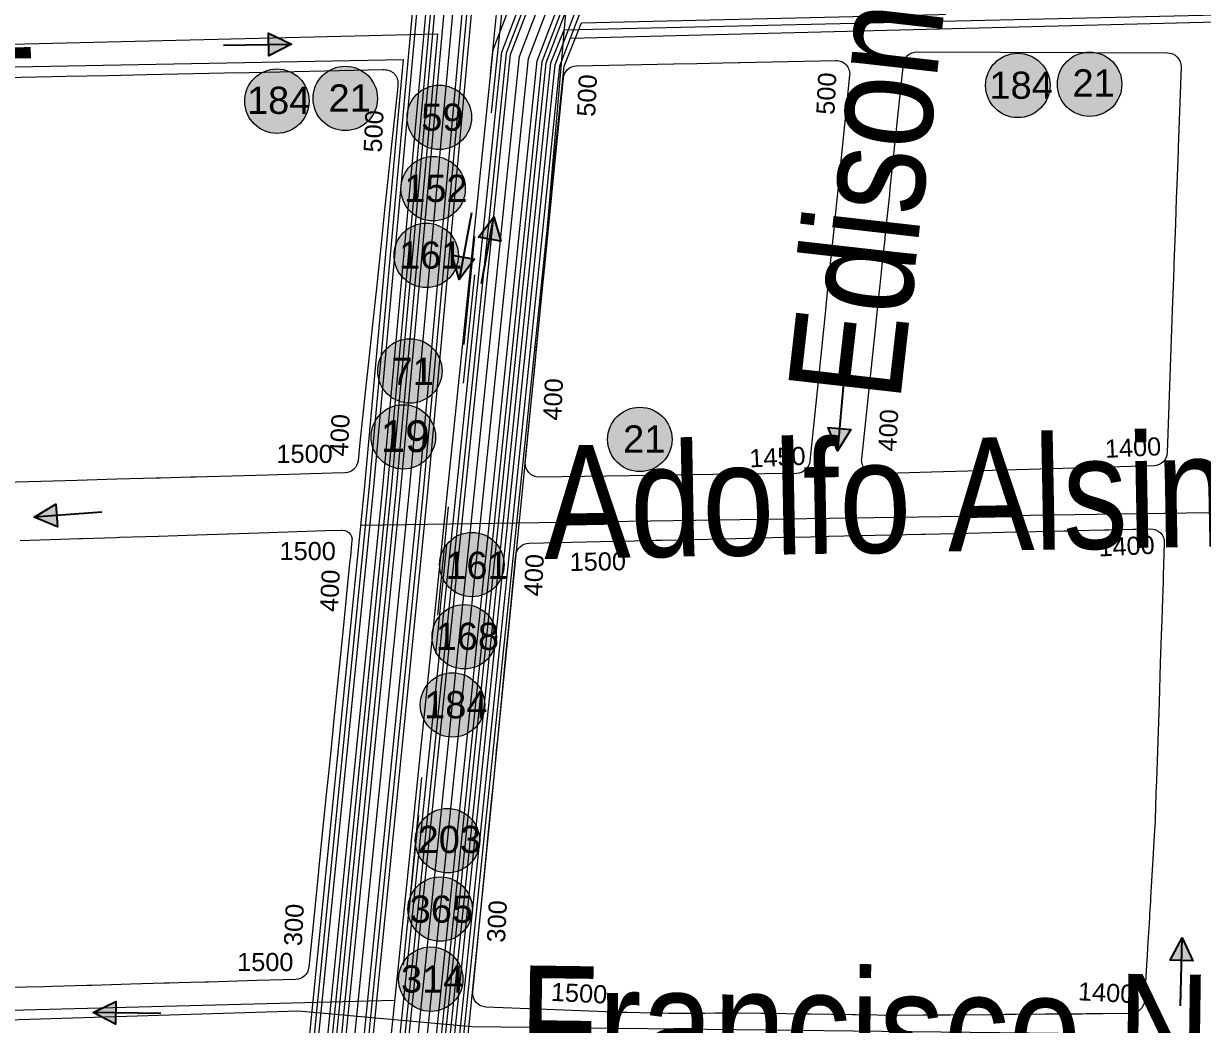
# Model space of a CAD drawing. Header units: millimetres. Extents: x 11558 to 23675, y 49449 to 61482.
# Drawn here: x 19502.2 to 19762.5, y 53734.5 to 53955.4 of the extents above; entities that cross this region are included whole.
import ezdxf

# ---------------------------------------------------------------- set-up
doc = ezdxf.new("R2010")
doc.units = ezdxf.units.MM
doc.linetypes.add('ACAD_ISO03W100', pattern=[30, 12, -18])
for name, color, linetype in [('0. plano base - nombres calles', 22, 'Continuous'), ('0. Plano Base - PLANO', 254, 'Continuous'), ('0. Plano base - sentido calles', 253, 'Continuous'), ('0.BARRIOS - DIVISIÓN', 12, 'ACAD_ISO03W100'), ('7. puesta en valor CC la lucila', 212, 'Continuous'), ('numeración', 7, 'Continuous')]:
    doc.layers.add(name, color=color, linetype=linetype)
for name, color, linetype, true_color in [('Linea 130 IDA', 7, 'Continuous', 0x26921c), ('Linea 130 REGRESO', 7, 'Continuous', 0x7a5c00), ('Linea 133 ida', 7, 'Continuous', 0x940000), ('Linea 152 IDA', 7, 'Continuous', 0x070721), ('Linea 152 REGRESO', 7, 'Continuous', 0xff0a0a), ('Linea 161 ida', 7, 'Continuous', 0xd16b6b), ('linea 161 vuelta', 7, 'Continuous', 0x9d070c), ('Linea 168 IDA', 7, 'Continuous', 0x1a1a1a), ('Linea 168 REGRESO', 7, 'Continuous', 0x330000), ('Linea 184 IDA', 7, 'Continuous', 0x3d3d3d), ('Linea 184 REGRESO', 7, 'Continuous', 0x18f75b), ('Linea 19 Estación Carapachay', 7, 'Continuous', 0xa80000), ('Linea 19 Plaza Miserere', 7, 'Continuous', 0x575757), ('Linea 203 IDA', 7, 'Continuous', 0xc2c200), ('Linea 203 REGRESO', 7, 'Continuous', 0x9e7700), ('Linea 21 IDA Ramal F', 7, 'Continuous', 0x001861), ('Linea 21 IDA Ramal G', 7, 'Continuous', 0x001861), ('Linea 21 REGRESO Ramal F', 7, 'Continuous', 0x0a47ff), ('Linea 21 REGRO Ramal G', 7, 'Continuous', 0x0a47ff), ('Linea 314 IDA', 7, 'Continuous', 0x141414), ('Linea 314 REGRESO', 7, 'Continuous', 0xe00000), ('Linea 365 IDA', 7, 'Continuous', 0xdb6e00), ('Linea 365 REGRESO', 7, 'Continuous', 0xcc3300), ('Linea 59 Por Barrio Golf VUELTA', 7, 'Continuous', 0xffd147), ('Linea 59 Por la Lucila IDA', 7, 'Continuous', 0x007038), ('Linea 59 Por la Lucila VUELTA', 7, 'Continuous', 0xffc20a), ('Linea 60 Constitución-barramcas x Fleming IDA', 7, 'Continuous', 0x660000), ('Linea 60 Constitución-barrancas x Fleming VUELTA', 7, 'Continuous', 0xbcab76), ('Linea 71 IDA', 7, 'Continuous', 0xff2424), ('Linea 71 REGRESO', 7, 'Continuous', 0x2e62ff)]:
    doc.layers.add(name, color=color, linetype=linetype, true_color=true_color)
doc.layers.add('Linea Bicentenario Original', color=7, linetype='Continuous', true_color=0x0000cc, transparency=0.5)
doc.layers.get('7. puesta en valor CC la lucila').off()
doc.styles.get("Standard").update_dxf_attribs({"font": 'arial.ttf'})

# ---------------------------------------------------------------- blocks, each defined once
blk = doc.blocks.new('MANZANAS')
at = {"layer": '0. Plano Base - PLANO', "color": 0, "linetype": 'Continuous', "lineweight": 5}
for points in [[(5639797.37, 6178020.13), (5639790.47, 6178037.74), (5639786.88, 6178046.89), (5639784.47, 6178053.05), (5639783.29, 6178056.04), (5639781.68, 6178060.16), (5639780.93, 6178062.07), (5639779.57, 6178065.55), (5639779.42, 6178065.92), (5639778.64, 6178067.9), (5639775.95, 6178074.77), (5639775.46, 6178076), (5639765.37, 6178101.73, -0.384924), (5639766.8, 6178105.5), (5639815.97, 6178130.77, -0.42346), (5639820.05, 6178129.39), (5639827.69, 6178113.31), (5639828, 6178112.65), (5639831.21, 6178105.89), (5639832.52, 6178103.12), (5639834.88, 6178098.15), (5639838.72, 6178090.07), (5639839.08, 6178089.3), (5639840.85, 6178085.58), (5639842.21, 6178082.71), (5639856.59, 6178052.43, -0.395366), (5639855.34, 6178048.53), (5639831.1, 6178035.02), (5639812.4, 6178024.61), (5639801.63, 6178018.61, -0.45419)], [(5639731.8, 6177985.24), (5639723.16, 6178006.83), (5639722.65, 6178008.12), (5639721.38, 6178011.29), (5639717.5, 6178020.99), (5639715.12, 6178026.96), (5639712.84, 6178032.65), (5639709.78, 6178040.3), (5639709.74, 6178040.41), (5639700.17, 6178064.34, -0.379652), (5639701.52, 6178068.08), (5639720.35, 6178078.36), (5639724.83, 6178080.81), (5639729.84, 6178083.55), (5639732.98, 6178085.26), (5639733.25, 6178085.4), (5639751.76, 6178095.51, -0.450821), (5639755.99, 6178093.98), (5639764.05, 6178073.6), (5639765.09, 6178070.96), (5639766.34, 6178067.8), (5639767.44, 6178065.01), (5639768.03, 6178063.53), (5639770.06, 6178058.39), (5639772.62, 6178051.91), (5639773.67, 6178049.24), (5639775.1, 6178045.62), (5639776.46, 6178042.18), (5639777.48, 6178039.61), (5639777.54, 6178039.46), (5639787.45, 6178014.39, -0.380319), (5639786.08, 6178010.64), (5639773.84, 6178004.06), (5639758.01, 6177995.55), (5639736, 6177983.71, -0.447732)], [(5639906.59, 6177938.91), (5639901.13, 6177935.97), (5639898.93, 6177934.79), (5639897.92, 6177934.25), (5639897.13, 6177933.83), (5639890.47, 6177930.31), (5639890.12, 6177930.12), (5639889.84, 6177929.97), (5639884.04, 6177926.9), (5639882.78, 6177926.23), (5639882.11, 6177925.88), (5639879.33, 6177924.41), (5639871.3, 6177920.15), (5639870.39, 6177919.67), (5639868.21, 6177918.52), (5639866.07, 6177917.38), (5639861.32, 6177914.87), (5639852.8, 6177910.59), (5639852.15, 6177910.26), (5639843.85, 6177906.09), (5639843.23, 6177905.78), (5639835, 6177901.65), (5639834.11, 6177901.2), (5639829.08, 6177898.68), (5639828.52, 6177898.38), (5639825.09, 6177896.58), (5639823.07, 6177895.51), (5639815.95, 6177891.77), (5639812.85, 6177890.25), (5639807.81, 6177887.78), (5639806.93, 6177887.35), (5639806.85, 6177887.31), (5639806.31, 6177887.04), (5639801.95, 6177884.99), (5639779.52, 6177874.46, -0.431368), (5639775.46, 6177876.06), (5639770.97, 6177887.26), (5639770.08, 6177889.49), (5639769, 6177892.19), (5639763.69, 6177905.44), (5639762.47, 6177908.48), (5639759.22, 6177916.6), (5639758.78, 6177917.69), (5639756.88, 6177922.45), (5639755.56, 6177925.73), (5639755.52, 6177925.84), (5639754.98, 6177927.19), (5639754.89, 6177927.42), (5639749.47, 6177940.95), (5639749.43, 6177941.05), (5639747.66, 6177945.45), (5639744.79, 6177952.62), (5639743.08, 6177956.9), (5639739.63, 6177965.51), (5639739.44, 6177965.99, -0.37915), (5639740.78, 6177969.73), (5639754.61, 6177977.33), (5639764.63, 6177982.83), (5639765.31, 6177983.21), (5639766.43, 6177983.82), (5639766.49, 6177983.85), (5639769.57, 6177985.54), (5639770.7, 6177986.16), (5639772.66, 6177987.24), (5639772.72, 6177987.28), (5639780.74, 6177991.68), (5639785.9, 6177994.51), (5639789.91, 6177996.72), (5639791.15, 6177997.4), (5639795.27, 6177999.66), (5639798.76, 6178001.58), (5639798.82, 6178001.61), (5639816.73, 6178011.45), (5639817.43, 6178011.83), (5639825.79, 6178016.42), (5639834.87, 6178021.41), (5639835.49, 6178021.75), (5639842.31, 6178025.5), (5639844.3, 6178026.59), (5639844.87, 6178026.9), (5639849.2, 6178029.28), (5639852.2, 6178030.93), (5639852.46, 6178031.08), (5639852.94, 6178031.34), (5639857.67, 6178033.94), (5639858.15, 6178034.2), (5639861.06, 6178035.8, -0.43084), (5639865.21, 6178034.46), (5639868.34, 6178027.93), (5639868.96, 6178026.63), (5639869.71, 6178025.05), (5639869.85, 6178024.76), (5639870.51, 6178023.38), (5639870.55, 6178023.3), (5639872.54, 6178019.13), (5639872.58, 6178019.04), (5639874, 6178016.07), (5639876.66, 6178010.51), (5639880.43, 6178002.63), (5639884.09, 6177994.97), (5639887.89, 6177987.03), (5639889.02, 6177984.65), (5639891.63, 6177979.19), (5639891.7, 6177979.04), (5639893.02, 6177976.08), (5639895.14, 6177971.35), (5639897.11, 6177966.94), (5639898.62, 6177963.56), (5639898.94, 6177962.86), (5639900.07, 6177960.32), (5639900.45, 6177959.47), (5639901.42, 6177957.31), (5639902.61, 6177954.64), (5639903.8, 6177951.98), (5639905.69, 6177947.74), (5639905.72, 6177947.68), (5639907.91, 6177942.77, -0.393055)]]:
    blk.add_lwpolyline(points, format="xyb", close=True, dxfattribs=at)
for points in [[(5639590.8, 6178007.66), (5639599.81, 6178012.58), (5639602.52, 6178014.06), (5639610.59, 6178018.47), (5639618.19, 6178022.62), (5639633.25, 6178030.85), (5639638.06, 6178033.48), (5639641.11, 6178035.14), (5639652.61, 6178041.43), (5639655.54, 6178043.03), (5639663.96, 6178047.63), (5639664.19, 6178047.75, -0.451582), (5639668.42, 6178046.22), (5639668.83, 6178045.16), (5639673.03, 6178034.44), (5639675.08, 6178029.23), (5639675.35, 6178028.53), (5639675.55, 6178028.03), (5639675.86, 6178027.23), (5639678.31, 6178020.98), (5639681.55, 6178012.72), (5639684.66, 6178004.79), (5639687.84, 6177996.66), (5639691.14, 6177988.24), (5639692.36, 6177985.12), (5639694.87, 6177978.73), (5639697.42, 6177972.24), (5639698.89, 6177968.48, -0.375614), (5639697.55, 6177964.76), (5639695.08, 6177963.39), (5639682.65, 6177956.48), (5639668.71, 6177948.73), (5639667.77, 6177948.22), (5639661.95, 6177944.98), (5639661.09, 6177944.5), (5639653.53, 6177940.31), (5639645.89, 6177936.06), (5639631.83, 6177928.25)], [(5639640.84, 6177918.47), (5639644.68, 6177920.62), (5639648.6, 6177922.82), (5639652.24, 6177924.87), (5639652.83, 6177925.2), (5639659.28, 6177928.82), (5639659.97, 6177929.21), (5639667.47, 6177933.42), (5639674.85, 6177937.56), (5639680.75, 6177940.87), (5639680.85, 6177940.93), (5639686.86, 6177944.3), (5639699.67, 6177951.5), (5639702.69, 6177953.19), (5639702.73, 6177953.22), (5639702.88, 6177953.3), (5639703.38, 6177953.48), (5639703.9, 6177953.53), (5639704.42, 6177953.46), (5639704.91, 6177953.27), (5639705.34, 6177952.97), (5639705.69, 6177952.57), (5639705.83, 6177952.21), (5639706.08, 6177951.58), (5639707.13, 6177948.94), (5639707.45, 6177948.13), (5639709.88, 6177942.02), (5639711.06, 6177939.05), (5639711.35, 6177938.32), (5639712.75, 6177934.79), (5639713.82, 6177932.1), (5639717.55, 6177922.74), (5639719.95, 6177916.68), (5639721.02, 6177913.99), (5639721.37, 6177913.1), (5639723.88, 6177906.8), (5639725.15, 6177903.6), (5639726.64, 6177899.85), (5639729.04, 6177893.82), (5639730.09, 6177891.16), (5639732.87, 6177884.17), (5639732.92, 6177884.05), (5639736.76, 6177874.38), (5639740.8, 6177864.23, -0.376674), (5639739.47, 6177860.5), (5639731.95, 6177856.31), (5639722.66, 6177851.14), (5639721.98, 6177850.76), (5639719.22, 6177849.22), (5639716.83, 6177847.89), (5639715.07, 6177846.91), (5639714.07, 6177846.36), (5639707.65, 6177842.78), (5639700.23, 6177838.65), (5639699.19, 6177838.07), (5639692.45, 6177834.32), (5639690.9, 6177833.45), (5639687.43, 6177831.52), (5639685.22, 6177830.29)]]:
    blk.add_lwpolyline(points, format="xyb", dxfattribs=at)
blk = doc.blocks.new('365')
at = {"layer": 'Linea 365 IDA', "lineweight": 211, "true_color": 0xededed}
h = blk.add_hatch(color=7, dxfattribs=at)
h.dxf.hatch_style = 1
edge = h.paths.add_edge_path()
edge.add_arc((0, 0), 7.11, 0, 360)
at = {"layer": 'Linea 365 IDA', "lineweight": 9}
blk.add_circle((0, 0), 7.11, dxfattribs=at)
at = {"layer": 'Linea 365 IDA', "lineweight": 15, "insert": (-6.72, 2.99), "char_height": 6, "attachment_point": 1}
blk.add_mtext_dynamic_manual_height_columns('365', width=9.9737, gutter_width=12.5, heights=[0], dxfattribs=at)
blk = doc.blocks.new('19 a cap')
at = {"layer": 'Linea 19 Plaza Miserere', "lineweight": 211, "true_color": 0xededed}
h = blk.add_hatch(color=7, dxfattribs=at)
h.dxf.hatch_style = 1
edge = h.paths.add_edge_path()
edge.add_arc((0, 0), 7.11, 0, 360)
at = {"layer": 'Linea 19 Plaza Miserere', "lineweight": 9}
blk.add_circle((0, 0), 7.11, dxfattribs=at)
at = {"layer": 'Linea 19 Plaza Miserere', "lineweight": 15, "insert": (-5.03, 3.65), "char_height": 7, "attachment_point": 1}
blk.add_mtext_dynamic_manual_height_columns('19', width=16.4579, gutter_width=12.5, heights=[0], dxfattribs=at)
blk = doc.blocks.new('21 azul')
at = {"layer": 'Linea 21 IDA Ramal F', "lineweight": 211, "true_color": 0xededed}
h = blk.add_hatch(color=7, dxfattribs=at)
h.dxf.hatch_style = 1
edge = h.paths.add_edge_path()
edge.add_arc((0, 0), 7.11, 0, 360)
at = {"layer": 'Linea 21 IDA Ramal F', "lineweight": 9}
blk.add_circle((0, 0), 7.11, dxfattribs=at)
at = {"layer": 'Linea 21 IDA Ramal F', "lineweight": 211, "insert": (-3.78, 3.29), "char_height": 6, "attachment_point": 1}
blk.add_mtext_dynamic_manual_height_columns('21', width=8.5711, gutter_width=12.5, heights=[0], dxfattribs=at)
blk = doc.blocks.new('21 regreso')
at = {"layer": 'Linea 21 REGRESO Ramal F', "lineweight": 211, "true_color": 0xededed}
h = blk.add_hatch(color=7, dxfattribs=at)
h.dxf.hatch_style = 1
edge = h.paths.add_edge_path()
edge.add_arc((0, 0), 7.11, 0, 360)
at = {"layer": 'Linea 21 REGRESO Ramal F', "lineweight": 9}
blk.add_circle((0, 0), 7.11, dxfattribs=at)
at = {"layer": 'Linea 21 REGRESO Ramal F', "lineweight": 15, "insert": (-3.69, 3.1), "char_height": 6, "attachment_point": 1}
blk.add_mtext_dynamic_manual_height_columns('21', width=6.2012, gutter_width=12.5, heights=[0], dxfattribs=at)
blk = doc.blocks.new('59')
at = {"layer": 'Linea 59 Por la Lucila VUELTA', "lineweight": 211, "true_color": 0xededed}
h = blk.add_hatch(color=7, dxfattribs=at)
h.dxf.hatch_style = 1
edge = h.paths.add_edge_path()
edge.add_arc((0, 0), 7.11, 0, 360)
at = {"layer": 'Linea 59 Por la Lucila VUELTA', "lineweight": 9}
blk.add_circle((0, 0), 7.11, dxfattribs=at)
at = {"layer": 'Linea 59 Por la Lucila VUELTA', "lineweight": 15, "insert": (-3.99, 3.04), "char_height": 6, "attachment_point": 1}
blk.add_mtext_dynamic_manual_height_columns('59', width=16.4579, gutter_width=12.5, heights=[0], dxfattribs=at)
blk = doc.blocks.new('71 ida')
at = {"layer": 'Linea 71 IDA', "lineweight": 211, "true_color": 0xededed}
h = blk.add_hatch(color=7, dxfattribs=at)
h.dxf.hatch_style = 1
edge = h.paths.add_edge_path()
edge.add_arc((0, 0), 7.11, 0, 360)
at = {"layer": 'Linea 71 IDA', "lineweight": 9}
blk.add_circle((0, 0), 7.11, dxfattribs=at)
at = {"layer": 'Linea 71 IDA', "lineweight": 15, "insert": (-4.06, 2.93), "char_height": 6, "attachment_point": 1}
blk.add_mtext_dynamic_manual_height_columns('71', width=16.4579, gutter_width=12.5, heights=[0], dxfattribs=at)
blk = doc.blocks.new('152ida')
at = {"layer": 'Linea 152 IDA', "lineweight": 211, "true_color": 0xededed}
h = blk.add_hatch(color=7, dxfattribs=at)
h.dxf.hatch_style = 1
edge = h.paths.add_edge_path()
edge.add_arc((0, 0), 7.11, 0, 360)
at = {"layer": 'Linea 152 IDA', "lineweight": 9}
blk.add_circle((0, 0), 7.11, dxfattribs=at)
at = {"layer": 'Linea 152 IDA', "lineweight": 15, "insert": (-6.37, 3.07), "char_height": 6, "attachment_point": 1}
blk.add_mtext_dynamic_manual_height_columns('152', width=16.4579, gutter_width=12.5, heights=[0], dxfattribs=at)
blk = doc.blocks.new('161 ida')
at = {"layer": 'Linea 161 ida', "lineweight": 211, "true_color": 0xededed}
h = blk.add_hatch(color=7, dxfattribs=at)
h.dxf.hatch_style = 1
edge = h.paths.add_edge_path()
edge.add_arc((0, 0), 7.11, 0, 360)
at = {"layer": 'Linea 161 ida', "lineweight": 9}
blk.add_circle((0, 0), 7.11, dxfattribs=at)
at = {"layer": 'Linea 161 ida', "lineweight": 15, "insert": (-5.85, 2.85), "char_height": 6, "attachment_point": 1}
blk.add_mtext_dynamic_manual_height_columns('161', width=16.4579, gutter_width=12.5, heights=[0], dxfattribs=at)
blk = doc.blocks.new('161vuelta')
at = {"layer": 'linea 161 vuelta', "lineweight": 211, "true_color": 0xededed}
h = blk.add_hatch(color=7, dxfattribs=at)
h.dxf.hatch_style = 1
edge = h.paths.add_edge_path()
edge.add_arc((0, 0), 7.11, 0, 360)
at = {"layer": 'linea 161 vuelta', "lineweight": 9}
blk.add_circle((0, 0), 7.11, dxfattribs=at)
at = {"layer": 'linea 161 vuelta', "lineweight": 9, "insert": (-6.03, 3.07), "char_height": 6, "attachment_point": 1}
blk.add_mtext_dynamic_manual_height_columns('161', width=16.4579, gutter_width=12.5, heights=[0], dxfattribs=at)
blk = doc.blocks.new('168 ida')
at = {"layer": 'Linea 168 REGRESO', "lineweight": 211, "true_color": 0xededed}
h = blk.add_hatch(color=7, dxfattribs=at)
h.dxf.hatch_style = 1
edge = h.paths.add_edge_path()
edge.add_arc((0, 0), 7.11, 0, 360)
at = {"layer": 'Linea 168 REGRESO', "lineweight": 9}
blk.add_circle((0, 0), 7.11, dxfattribs=at)
at = {"layer": 'Linea 168 REGRESO', "lineweight": 15, "insert": (-6.3, 3.1), "char_height": 6, "attachment_point": 1}
blk.add_mtext_dynamic_manual_height_columns('168', width=16.4579, gutter_width=12.5, heights=[0], dxfattribs=at)
blk = doc.blocks.new('184 ida')
at = {"layer": 'Linea 184 IDA', "lineweight": 211, "true_color": 0xededed}
h = blk.add_hatch(color=7, dxfattribs=at)
h.dxf.hatch_style = 1
edge = h.paths.add_edge_path()
edge.add_arc((0, 0), 7.11, 0, 360)
at = {"layer": 'Linea 184 IDA', "lineweight": 9}
blk.add_circle((0, 0), 7.11, dxfattribs=at)
at = {"layer": 'Linea 184 IDA', "lineweight": 15, "insert": (-6.6, 3.17), "char_height": 6, "attachment_point": 1}
blk.add_mtext_dynamic_manual_height_columns('184', width=16.4579, gutter_width=12.5, heights=[0], dxfattribs=at)
blk = doc.blocks.new('184 vuelta')
at = {"layer": 'Linea 184 REGRESO', "lineweight": 211, "true_color": 0xededed}
h = blk.add_hatch(color=7, dxfattribs=at)
h.dxf.hatch_style = 1
edge = h.paths.add_edge_path()
edge.add_arc((0, 0), 7.11, 0, 360)
at = {"layer": 'Linea 184 REGRESO', "lineweight": 9}
blk.add_circle((0, 0), 7.11, dxfattribs=at)
at = {"layer": 'Linea 184 REGRESO', "lineweight": 15, "insert": (-6.26, 3.05), "char_height": 6, "attachment_point": 1}
blk.add_mtext_dynamic_manual_height_columns('184', width=16.4579, gutter_width=12.5, heights=[0], dxfattribs=at)
blk = doc.blocks.new('203 ida')
at = {"layer": 'Linea 203 IDA', "lineweight": 211, "true_color": 0xededed}
h = blk.add_hatch(color=7, dxfattribs=at)
h.dxf.hatch_style = 1
edge = h.paths.add_edge_path()
edge.add_arc((0, 0), 7.11, 0, 360)
at = {"layer": 'Linea 203 IDA', "lineweight": 9}
blk.add_circle((0, 0), 7.11, dxfattribs=at)
at = {"layer": 'Linea 203 IDA', "lineweight": 15, "insert": (-6.59, 3.28), "char_height": 6, "attachment_point": 1}
blk.add_mtext_dynamic_manual_height_columns('203', width=16.4579, gutter_width=12.5, heights=[0], dxfattribs=at)
blk = doc.blocks.new('314 ida')
at = {"layer": 'Linea 314 IDA', "lineweight": 211, "true_color": 0xededed}
h = blk.add_hatch(color=7, dxfattribs=at)
h.dxf.hatch_style = 1
edge = h.paths.add_edge_path()
edge.add_arc((0, 0), 7.11, 0, 360)
at = {"layer": 'Linea 314 IDA', "lineweight": 9}
blk.add_circle((0, 0), 7.11, dxfattribs=at)
at = {"layer": 'Linea 314 IDA', "lineweight": 15, "insert": (-6.58, 3.05), "char_height": 6, "attachment_point": 1}
blk.add_mtext_dynamic_manual_height_columns('314', width=8.7347, gutter_width=12.5, heights=[0], dxfattribs=at)

msp = doc.modelspace()

# ---------------------------------------------------------------- hatches: boundary and pattern name
at = {"layer": '0. Plano base - sentido calles', "linetype": 'Continuous', "lineweight": 25, "ltscale": 2, "true_color": 0x1a1a1a}
h = msp.add_hatch(color=250, dxfattribs=at)
h.dxf.hatch_style = 1
h.paths.add_polyline_path([(19561.32, 53950.88), (19556.29, 53953.32), (19556.33, 53950.82)])
h.paths.add_polyline_path([(19561.32, 53950.88), (19556.33, 53950.82), (19556.36, 53948.32)])
h = msp.add_hatch(color=250, dxfattribs=at)
h.dxf.hatch_style = 1
h.paths.add_polyline_path([(19606.01, 53912.79), (19602.65, 53908.32), (19605.11, 53907.87)])
h.paths.add_polyline_path([(19606.01, 53912.79), (19605.11, 53907.87), (19607.57, 53907.42)])
h = msp.add_hatch(color=250, dxfattribs=at)
h.dxf.hatch_style = 1
h.paths.add_polyline_path([(19598.38, 53898.94), (19601.74, 53903.41), (19599.28, 53903.86)])
h.paths.add_polyline_path([(19598.38, 53898.94), (19599.28, 53903.86), (19596.83, 53904.31)])
h = msp.add_hatch(color=250, dxfattribs=at)
h.dxf.hatch_style = 1
h.paths.add_polyline_path([(19681.92, 53861.1), (19684.84, 53865.87), (19682.35, 53866.08)])
h.paths.add_polyline_path([(19681.92, 53861.1), (19682.35, 53866.08), (19679.86, 53866.29)])
h = msp.add_hatch(color=250, dxfattribs=at)
h.dxf.hatch_style = 1
h.paths.add_polyline_path([(19504.54, 53846.48), (19509.7, 53844.34), (19509.52, 53846.84)])
h.paths.add_polyline_path([(19504.54, 53846.48), (19509.52, 53846.84), (19509.34, 53849.33)])
h = msp.add_hatch(color=250, dxfattribs=at)
h.dxf.hatch_style = 1
h.paths.add_polyline_path([(19757.99, 53753.63), (19755.37, 53748.69), (19757.86, 53748.63)])
h.paths.add_polyline_path([(19757.99, 53753.63), (19757.86, 53748.63), (19760.36, 53748.57)])
h = msp.add_hatch(color=250, dxfattribs=at)
h.dxf.hatch_style = 1
h.paths.add_polyline_path([(19517.53, 53737.11), (19522.49, 53734.54), (19522.53, 53737.04)])
h.paths.add_polyline_path([(19517.53, 53737.11), (19522.53, 53737.04), (19522.56, 53739.54)])

# ---------------------------------------------------------------- linework, layer by layer
at = {"layer": '0. Plano base - sentido calles', "color": 250, "linetype": 'Continuous', "lineweight": 25, "ltscale": 2, "true_color": 0x1a1a1a}
for points in [[(19546.33, 53950.7), (19561.32, 53950.88), (19556.36, 53948.32), (19556.29, 53953.32), (19561.32, 53950.88)], [(19601.09, 53913.69), (19598.38, 53898.94), (19596.83, 53904.31), (19601.74, 53903.41), (19598.38, 53898.94)], [(19603.3, 53898.04), (19606.01, 53912.79), (19607.57, 53907.42), (19602.65, 53908.32), (19606.01, 53912.79)], [(19683.2, 53876.04), (19681.92, 53861.1), (19679.86, 53866.29), (19684.84, 53865.87), (19681.92, 53861.1)], [(19519.5, 53847.56), (19504.54, 53846.48), (19509.34, 53849.33), (19509.7, 53844.34), (19504.54, 53846.48)], [(19757.62, 53738.63), (19757.99, 53753.63), (19760.36, 53748.57), (19755.37, 53748.69), (19757.99, 53753.63)], [(19532.53, 53736.89), (19517.53, 53737.11), (19522.56, 53739.54), (19522.49, 53734.54), (19517.53, 53737.11)]]:
    msp.add_lwpolyline(points, dxfattribs=at)
at = {"layer": '0.BARRIOS - DIVISIÓN', "color": 14, "lineweight": 18, "ltscale": 2}
for points in [[(19746.68, 55789.02), (19726.12, 55476.55), (19705.29, 55342.21), (19682.91, 54948.63), (19661.94, 54643.15), (19640.4, 54304.03), (19607.91, 53959.65), (19567.75, 53570.63), (19550.03, 53389.45), (19077.25, 53357.53), (18962.05, 53342.81), (18817.78, 53351.07), (18595.68, 53358.57), (18202.92, 53380.53), (17765.7, 53372.91), (17659.73, 53390.45), (17637.92, 53679.7), (17639.89, 53799.72), (17625.59, 53940.22), (17597.55, 54075.9), (17579.24, 54125.09), (17580.44, 54241.86), (17585.92, 54374.44), (17552.48, 55699.13)], [(20104.45, 53325.35), (19550.03, 53389.45), (19587.83, 53765.14), (19640.4, 54304.03), (19661.94, 54643.15), (19682.91, 54948.63), (19694.1, 55145.42), (19705.29, 55342.21), (19726.12, 55476.55), (19746.67, 55788.87)]]:
    msp.add_lwpolyline(points, dxfattribs=at)
at = {"layer": 'Linea 130 IDA', "lineweight": 15}
msp.add_lwpolyline([(19619.32, 54239.28), (19594.64, 53998.01), (19581.38, 53852.21), (19557.85, 53617.71), (19557.94, 53604.22), (19529.16, 53325.04)], dxfattribs=at)
at = {"layer": 'Linea 130 REGRESO', "lineweight": 15}
msp.add_lwpolyline([(19550.19, 53372.79), (19566.86, 53533.96), (19587.7, 53735.63), (19609.72, 53948.66), (19614.87, 53962.1), (19618.32, 54066.49), (19621.9, 54082.33), (19645.87, 54312.66)], dxfattribs=at)
at = {"layer": 'Linea 133 ida', "lineweight": 15}
msp.add_lwpolyline([(19562.59, 53365.53), (19583.19, 53563.54), (19603.79, 53766.03), (19616.26, 53891.75), (19630.97, 54062.57), (19646.27, 54181.66), (19657.19, 54298.97), (19673.26, 54494.3), (19682.32, 54637.76), (19691.69, 54754.78, 0.452211), (19684.26, 54762.45, -0.013337), (19426.39, 54756.93), (18399.86, 54732.21), (15988.39, 54664.92)], format="xyb", dxfattribs=at)
at = {"layer": 'Linea 152 IDA', "lineweight": 15}
msp.add_lwpolyline([(19754.82, 56087.71), (19741.25, 55892.05), (19729.38, 55709.75), (19715.79, 55481.66), (19696.14, 55338.26), (19685.29, 55195.47), (19660.5, 54759.56), (19646.01, 54524.26), (19634.42, 54303.04), (19627.28, 54238.43), (19602.6, 53997.24), (19589.35, 53851.45), (19565.85, 53617.33), (19565.94, 53603.83), (19537.12, 53324.22)], dxfattribs=at)
at = {"layer": 'Linea 152 REGRESO', "lineweight": 15}
msp.add_lwpolyline([(19548.21, 53372.99), (19564.87, 53534.16), (19585.71, 53735.83), (19607.76, 53949.13), (19612.88, 53962.5), (19616.33, 54066.75), (19619.92, 54082.65), (19643.88, 54312.85)], dxfattribs=at)
at = {"layer": 'Linea 161 ida', "lineweight": 15}
for points in [[(20452.74, 54205.94), (19628.78, 54187.07), (19617.95, 54082.98), (19614.33, 54067), (19610.89, 53962.9), (19605.8, 53949.6), (19583.72, 53736.04), (19562.88, 53534.37), (19546.22, 53373.2)], [(15038.53, 53630.5), (15295.58, 53649.16), (15371.25, 53654.67), (15484.23, 53659.53), (15810.17, 53662.07), (16225.4, 53664.88), (16529.57, 53667.04), (16965.89, 53670.07), (17201.7, 53671.86), (17517.89, 53678), (17563.08, 53658.66), (17581.23, 53686.03), (17603.13, 53700.55), (17634.67, 53705.92), (17684.92, 53701.24), (17730.71, 53684.71), (17931.54, 53691), (18114.3, 53694.88), (18298.16, 53701.83), (18520.75, 53709.01), (18726.26, 53714.34), (19024.98, 53724), (19387.6, 53734.8), (19584.12, 53739.87)]]:
    msp.add_lwpolyline(points, dxfattribs=at)
at = {"layer": 'linea 161 vuelta', "lineweight": 15}
msp.add_lwpolyline([(20346.65, 54088.05), (19611.42, 54073.56), (19603.6, 53997.14), (19590.34, 53851.35), (19566.85, 53617.28), (19566.94, 53603.78), (19538.11, 53324.12)], dxfattribs=at)
at = {"layer": 'Linea 168 IDA', "lineweight": 15}
msp.add_lwpolyline([(20802.45, 56139.06), (20776.13, 55948.55), (20759.69, 55833.4), (20740.96, 55711.43), (20729.79, 55641.6), (20718.33, 55573.74), (20706.75, 55504.58), (20643.32, 55510.18), (20326.93, 55516.19), (20163.37, 55508.06), (19948.21, 55500.25), (19718.27, 55489.7), (19717.78, 55481.46), (19698.13, 55338.05), (19687.29, 55195.33), (19662.5, 54759.44), (19648, 54524.15), (19636.42, 54302.88), (19629.27, 54238.22), (19604.59, 53997.04), (19591.34, 53851.26), (19567.85, 53617.24), (19567.94, 53603.73), (19539.11, 53324.02)], dxfattribs=at)
at = {"layer": 'Linea 168 REGRESO', "lineweight": 15}
msp.add_lwpolyline([(19558.15, 53371.96), (19574.81, 53533.14), (19595.66, 53734.81), (19617.57, 53946.79), (19622.82, 53960.49), (19626.29, 54065.47), (19629.81, 54081.03), (19653.84, 54311.88), (19664.22, 54427.34), (19677.9, 54639.66), (19680.33, 54654.29), (19689.63, 54786.09), (19692.85, 54831.97), (19695.1, 54863.39), (19697.27, 54905.02), (19705.27, 55007.43), (19705.17, 55020.47), (19714.21, 55126.09), (20665.84, 55151.47)], dxfattribs=at)
at = {"layer": 'Linea 184 IDA', "lineweight": 15}
msp.add_lwpolyline([(16878.08, 55675.73), (16878.08, 55675.73), (17560.61, 55699.89), (18038.89, 55717.75), (18690.12, 55742.26), (19230.3, 55762.91), (19236.52, 55614.09), (19251.64, 55253.73), (19262.26, 55226.04), (19274.53, 55208.74), (19283.65, 54973.8), (19287.89, 54757.11), (19014.44, 54750.37), (18782.58, 54745.19), (18798.61, 54167.16), (18802.28, 53937.09), (19426.76, 53949.15), (19593.58, 53953.2), (19584.37, 53851.92), (19560.85, 53617.56), (19560.94, 53604.07), (19532.14, 53324.74)], dxfattribs=at)
at = {"layer": 'Linea 184 REGRESO', "lineweight": 15}
msp.add_lwpolyline([(19559.15, 53371.86), (19618.58, 53946.79), (19621.52, 53954.06), (19769.06, 53957.45), (19772.53, 54078.63), (19617.99, 54075.77), (19596.44, 54083.61), (18925.72, 54068.75), (18922.92, 54234.62)], dxfattribs=at)
at = {"layer": 'Linea 19 Estación Carapachay', "lineweight": 15}
msp.add_lwpolyline([(19554.17, 53372.37), (19570.83, 53533.55), (19591.68, 53735.22), (19613.65, 53947.72), (19618.85, 53961.29), (19622.31, 54065.98), (19625.85, 54081.68), (19649.86, 54312.27)], dxfattribs=at)
at = {"layer": 'Linea 19 Plaza Miserere', "lineweight": 15}
msp.add_lwpolyline([(19744.87, 56088.72), (19731.28, 55892.72), (19719.4, 55710.37), (19705.83, 55482.63), (19686.2, 55339.32), (19675.31, 55196.13), (19650.52, 54760.15), (19636.02, 54524.83), (19624.45, 54303.85), (19617.33, 54239.49), (19592.65, 53998.2), (19579.39, 53852.4), (19555.85, 53617.8), (19555.94, 53604.31), (19527.17, 53325.25)], dxfattribs=at)
at = {"layer": 'Linea 203 IDA', "lineweight": 15}
msp.add_lwpolyline([(19652.84, 54311.98), (19628.82, 54081.19), (19625.29, 54065.6), (19621.83, 53960.69), (19616.59, 53947.02), (19594.67, 53734.91), (19573.82, 53533.24), (19557.16, 53372.07)], dxfattribs=at)
at = {"layer": 'Linea 203 REGRESO', "lineweight": 15}
msp.add_lwpolyline([(19743.87, 56088.82), (19730.28, 55892.79), (19718.4, 55710.43), (19704.84, 55482.73), (19685.2, 55339.42), (19674.32, 55196.2), (19649.52, 54760.21), (19635.02, 54524.89), (19623.46, 54303.94), (19616.34, 54239.59), (19591.65, 53998.29), (19578.4, 53852.49), (19554.85, 53617.85), (19554.94, 53604.36), (19526.18, 53325.35)], dxfattribs=at)
at = {"layer": 'Linea 21 IDA Ramal F', "lineweight": 15}
msp.add_lwpolyline([(19562.13, 53371.55), (19621.52, 53946.06), (19625.4, 53955.63), (19767.33, 53958.9), (19770.79, 54073.68), (19635.35, 54071.36), (19585.14, 54090.3), (18810.43, 54075.61), (18549.02, 54068.43), (18529.95, 54738.19), (17132.56, 54699.44), (17130.04, 54812.7), (17036.25, 54809.78), (17066.66, 55023.36), (17072.07, 55096.53), (17078.98, 55194.89), (16604.74, 55179.32), (16699.03, 55011.97)], dxfattribs=at)
at = {"layer": 'Linea 21 IDA Ramal G', "lineweight": 15}
msp.add_lwpolyline([(19622.95, 53952.26), (20411.33, 53972.28), (20470.78, 54275.39), (20494.77, 54407.29), (20513.17, 54549.42), (20496.95, 54581.51), (20505.09, 54623.89), (20525.52, 54644.72), (20544.92, 54759.6), (20570.29, 54957.7), (20595.5, 55147.39), (20621.65, 55352.1), (20642.15, 55506), (20328.39, 55511.93), (19744.84, 55486.31), (19754.73, 55639.59), (19754.32, 55654.77), (19762.07, 55774.32), (19763.11, 55794.19), (19772.61, 55942.01), (19778.52, 56030.41), (19782.19, 56099.71)], dxfattribs=at)
at = {"layer": 'Linea 21 REGRESO Ramal F', "lineweight": 15}
msp.add_lwpolyline([(16704.59, 55013.26), (16659.56, 55094.15), (17045.58, 55106.03), (17041.05, 55023.54), (17033.93, 55006.08), (17015.2, 54852.19), (16981.3, 54592.64), (16973.9, 54538.11), (16963.83, 54462.83), (16949.99, 54357.61), (16963.05, 54357.46), (18413.63, 54394.21), (18421.72, 53925.48), (19586.03, 53947.52), (19577.4, 53852.59), (19553.85, 53617.89), (19553.93, 53604.41), (19525.18, 53325.45)], dxfattribs=at)
at = {"layer": 'Linea 21 REGRO Ramal G', "lineweight": 15}
msp.add_lwpolyline([(19746.86, 56088.52), (19733.27, 55892.58), (19721.39, 55710.24), (19707.82, 55482.44), (19688.18, 55339.11), (19677.31, 55196), (19672.94, 55119.12), (20354.28, 55138.65), (20368.79, 54702.2), (20377.28, 54435.03), (20357.5, 54163.52), (20330.65, 53855.9), (19576.6, 53844.62)], dxfattribs=at)
at = {"layer": 'Linea 314 IDA', "lineweight": 15}
msp.add_lwpolyline([(19644.88, 54312.75), (19620.91, 54082.49), (19617.32, 54066.62), (19613.88, 53962.3), (19608.74, 53948.89), (19586.71, 53735.73), (19565.86, 53534.06), (19549.2, 53372.89)], dxfattribs=at)
at = {"layer": 'Linea 314 REGRESO', "lineweight": 15}
msp.add_lwpolyline([(19755.82, 56087.61), (19742.25, 55891.98), (19730.38, 55709.68), (19716.79, 55481.56), (19697.14, 55338.15), (19686.29, 55195.4), (19661.5, 54759.5), (19647, 54524.2), (19635.42, 54302.96), (19628.27, 54238.32), (19603.6, 53997.14), (19590.34, 53851.35), (19566.85, 53617.28), (19566.94, 53603.78), (19538.11, 53324.12)], dxfattribs=at)
at = {"layer": 'Linea 365 IDA', "lineweight": 15}
msp.add_lwpolyline([(19656.82, 54311.59), (19632.77, 54080.54), (19629.28, 54065.08), (19625.8, 53959.89), (19620.52, 53946.08), (19598.64, 53734.5), (19577.8, 53532.83), (19561.14, 53371.65)], dxfattribs=at)
at = {"layer": 'Linea 365 REGRESO', "lineweight": 15}
msp.add_lwpolyline([(19747.85, 56088.42), (19734.27, 55892.52), (19722.39, 55710.18), (19708.82, 55482.34), (19689.18, 55339), (19678.31, 55195.93), (19653.51, 54759.97), (19639.02, 54524.66), (19627.44, 54303.61), (19620.32, 54239.17), (19595.63, 53997.91), (19582.38, 53852.11), (19558.85, 53617.66), (19558.94, 53604.17), (19530.15, 53324.94)], dxfattribs=at)
at = {"layer": 'Linea 59 Por Barrio Golf VUELTA', "lineweight": 15}
msp.add_lwpolyline([(19750.84, 56088.11), (19737.26, 55892.32), (19725.39, 55710), (19711.81, 55482.05), (19692.16, 55338.68), (19681.3, 55195.73), (19656.51, 54759.8), (19642.01, 54524.49), (19630.44, 54303.37), (19623.3, 54238.85), (19598.62, 53997.62), (19585.36, 53851.83), (19561.85, 53617.52), (19561.94, 53604.02), (19533.14, 53324.63)], dxfattribs=at)
at = {"layer": 'Linea 59 Por la Lucila IDA', "lineweight": 15}
msp.add_lwpolyline([(19556.16, 53372.17), (19572.82, 53533.34), (19593.67, 53735.01), (19615.61, 53947.25), (19620.83, 53960.89), (19624.3, 54065.72), (19627.83, 54081.35), (19651.85, 54312.08)], dxfattribs=at)
at = {"layer": 'Linea 60 Constitución-barramcas x Fleming IDA', "lineweight": 15}
msp.add_lwpolyline([(19560.14, 53371.76), (19576.8, 53532.93), (19597.65, 53734.6), (19619.53, 53946.32), (19624.81, 53960.09), (19628.28, 54065.21), (19631.79, 54080.7), (19655.83, 54311.69)], dxfattribs=at)
at = {"layer": 'Linea 60 Constitución-barrancas x Fleming VUELTA', "lineweight": 15}
msp.add_lwpolyline([(19531.15, 53324.84), (19559.94, 53604.12), (19559.85, 53617.61), (19583.37, 53852.02), (19596.63, 53997.81), (19621.31, 54239.06), (19628.44, 54303.53), (19640.02, 54524.6), (19654.51, 54759.91), (19679.31, 55195.86), (19690.17, 55338.9), (19709.82, 55482.24), (19723.39, 55710.12), (19735.27, 55892.45), (19748.85, 56088.31)], dxfattribs=at)
at = {"layer": 'Linea 71 IDA', "lineweight": 15}
msp.add_lwpolyline([(19535.13, 53324.43), (19563.94, 53603.93), (19563.85, 53617.42), (19587.35, 53851.64), (19600.61, 53997.43), (19625.29, 54238.64), (19632.43, 54303.21), (19644.01, 54524.38), (19658.5, 54759.68), (19683.3, 55195.6), (19694.15, 55338.47), (19713.8, 55481.85), (19727.38, 55709.87), (19739.26, 55892.18), (19752.83, 56087.91)], dxfattribs=at)
at = {"layer": 'Linea 71 REGRESO', "lineweight": 15}
msp.add_lwpolyline([(19552.18, 53372.58), (19568.84, 53533.75), (19589.69, 53735.42), (19611.69, 53948.19), (19616.86, 53961.7), (19620.31, 54066.23), (19623.88, 54082), (19647.86, 54312.46)], dxfattribs=at)
at = {"layer": 'Linea Bicentenario Original', "color": 165, "lineweight": 15, "true_color": 0x5e67af}
msp.add_lwpolyline([(20037.69, 53731.47), (19756.5, 53732.18), (19601.19, 53733.97), (19562.87, 53737.41), (18177.32, 53694.74), (17734.3, 53682.66), (17723.41, 53695.96), (17718.06, 53830.44), (17713.1, 53921.41), (17699.24, 54038.02), (17064.92, 54022.91), (17040.55, 54014.34), (16505.98, 54013.05)], dxfattribs=at)

# ---------------------------------------------------------------- block references
at = {"layer": '0. Plano Base - PLANO', "color": 28, "lineweight": 5, "true_color": 0x0d0d0d, "rotation": 332.5463477508169}
msp.add_blockref('MANZANAS', (-7833237.48, -2828296.13), dxfattribs=at)
at = {"layer": '7. puesta en valor CC la lucila', "color": 250, "lineweight": 30, "rotation": 332.5463477508169}
msp.add_blockref('MANZANAS', (-7833237.48, -2828296.13), dxfattribs=at)
at = {"layer": 'Linea 152 IDA', "lineweight": 15}
msp.add_blockref('152ida', (19592.62, 53919), dxfattribs=at)
at = {"layer": 'Linea 161 ida', "lineweight": 15}
msp.add_blockref('161 ida', (19601.17, 53836.02), dxfattribs=at)
at = {"layer": 'linea 161 vuelta', "lineweight": 15}
msp.add_blockref('161vuelta', (19591.1, 53904.28), dxfattribs=at)
at = {"layer": 'Linea 168 REGRESO', "lineweight": 15}
msp.add_blockref('168 ida', (19599.5, 53820.09), dxfattribs=at)
at = {"layer": 'Linea 184 IDA', "lineweight": 15}
msp.add_blockref('184 ida', (19558.13, 53938.33), dxfattribs=at)
at = {"layer": 'Linea 184 REGRESO', "lineweight": 15}
for p in [(19721.71, 53941.79), (19596.89, 53805.03)]:
    msp.add_blockref('184 vuelta', p, dxfattribs=at)
at = {"layer": 'Linea 19 Estación Carapachay', "color": 188, "lineweight": 15, "true_color": 0x0a090b}
msp.add_blockref('365', (19594.17, 53759.97), dxfattribs=at)
at = {"layer": 'Linea 19 Plaza Miserere', "color": 188, "lineweight": 15, "true_color": 0x0a090b}
msp.add_blockref('19 a cap', (19586.04, 53864.21), dxfattribs=at)
at = {"layer": 'Linea 203 IDA', "lineweight": 15}
msp.add_blockref('203 ida', (19595.8, 53775.07), dxfattribs=at)
at = {"layer": 'Linea 21 IDA Ramal F', "color": 188, "lineweight": 15, "true_color": 0x0a090b}
msp.add_blockref('21 azul', (19737.56, 53942.06), dxfattribs=at)
at = {"layer": 'Linea 21 REGRESO Ramal F', "color": 188, "lineweight": 15, "true_color": 0x0a090b}
msp.add_blockref('21 regreso', (19573.22, 53938.93), dxfattribs=at)
at = {"layer": 'Linea 21 REGRO Ramal G', "color": 188, "lineweight": 15, "true_color": 0x0a090b}
msp.add_blockref('21 regreso', (19638.26, 53863.65), dxfattribs=at)
at = {"layer": 'Linea 314 REGRESO', "lineweight": 15}
msp.add_blockref('314 ida', (19592.1, 53744.49), dxfattribs=at)
at = {"layer": 'Linea 59 Por la Lucila VUELTA', "lineweight": 15}
msp.add_blockref('59', (19593.99, 53934.75), dxfattribs=at)
at = {"layer": 'Linea 71 IDA', "lineweight": 15}
msp.add_blockref('71 ida', (19587.49, 53878.76), dxfattribs=at)

# ---------------------------------------------------------------- texts
at = {"layer": '0. plano base - nombres calles', "color": 250, "lineweight": 15, "true_color": 0x1a1a1a, "char_height": 25, "attachment_point": 1}
for s, insert, rotation in [('{\\fArial Narrow|b0|i0|c0|p34;Agustín Álvarez}', (19303.86, 53969.06), 1.0744), ('{\\fArial Narrow|b0|i0|c0|p34;Edison}', (19670.83, 53874.43), 83.5417), ('{\\fArial Narrow|b0|i0|c0|p34;Adolfo Alsina}', (19616.73, 53862.23), 1.0744), ('{\\fArial Narrow|b0|i0|c0|p34;Francisco N. de Laprida}', (19611.71, 53747.55), 359.2008)]:
    msp.add_mtext_dynamic_manual_height_columns(s, width=329.255, gutter_width=12.5, heights=[0], dxfattribs=dict(at, insert=insert, rotation=rotation))
at = {"layer": 'numeración', "color": 251, "true_color": 0x606162, "char_height": 4, "attachment_point": 1}
for s, insert, rotation in [('500', (19624.37, 53935.01), 87.2117), ('500', (19677.21, 53935.44), 87.2117), ('500', (19577.25, 53927.11), 87.2117), ('400', (19616.88, 53867.93), 87.2117), ('400', (19569.77, 53860.02), 87.2117), ('400', (19690.88, 53861.1), 87.2117), ('1400', (19740.84, 53863.55), 2.8126), ('1450', (19662.33, 53861.46), 2.8126), ('1400', (19739.4, 53841.79), 2.8126), ('400', (19612.64, 53829.13), 87.2117), ('1500', (19622.73, 53838.61), 0.7868), ('400', (19567.59, 53825.69), 87.2117), ('300', (19604.48, 53752.69), 87.2117), ('300', (19559.65, 53751.92), 87.2117), ('1500', (19618.75, 53743.72), 357.0579), ('1400', (19735.11, 53743.84), 357.0579)]:
    msp.add_mtext_dynamic_manual_height_columns(s, width=16.0314, gutter_width=12.5, heights=[0], dxfattribs=dict(at, insert=insert, rotation=rotation))
for insert in [(19558.03, 53862.47), (19558.71, 53841), (19549.35, 53750.28)]:
    msp.add_mtext_dynamic_manual_height_columns('1500', width=16.0314, gutter_width=12.5, heights=[0], dxfattribs=dict(at, insert=insert))

doc.saveas('drawing.dxf')
